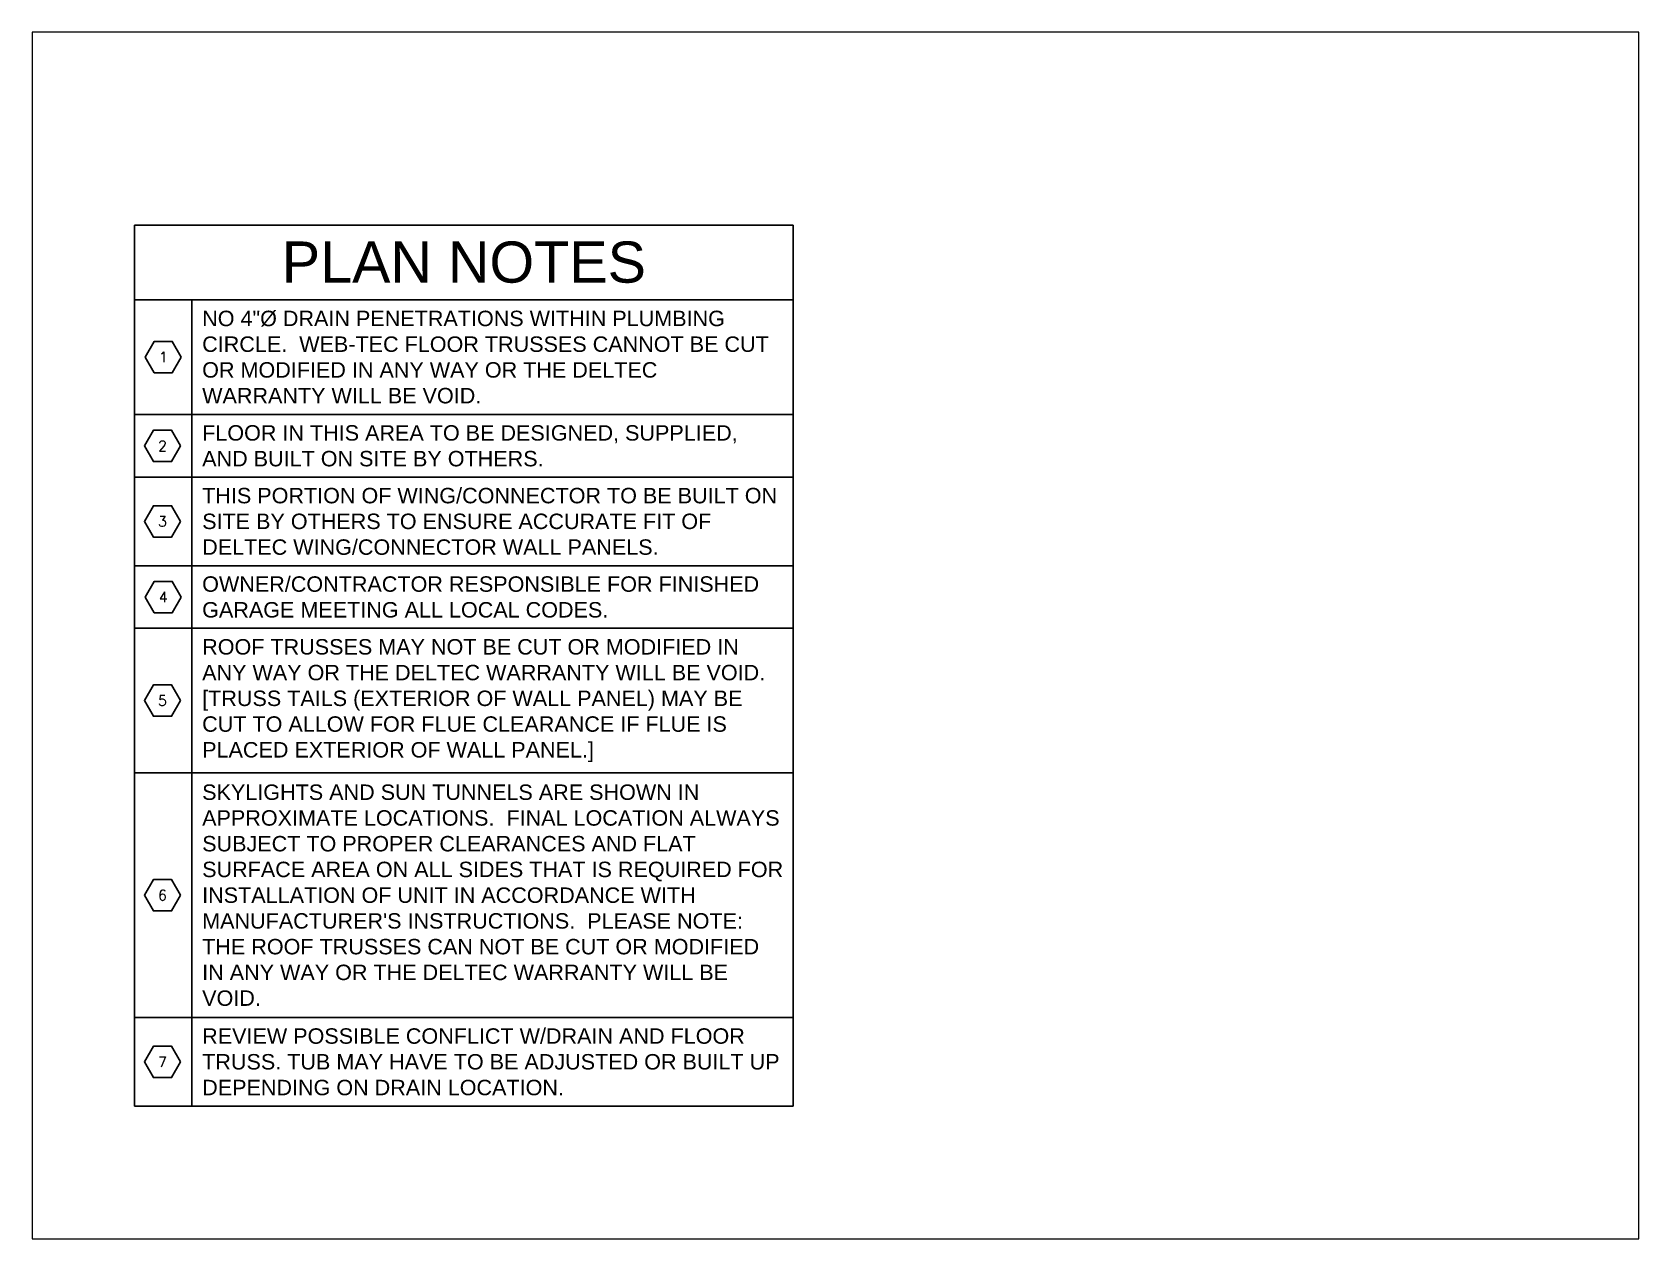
# Paper-space layout 'Layout1' of a CAD drawing. Header units: inches. Extents: x 0.38 to 10.14, y 0.37 to 7.7.
# The model-space entities are those that its viewports show. They can reach past a viewport. Long polylines and large blocks are cut down to what shows.
import ezdxf
from ezdxf.enums import TextEntityAlignment as Align

# ---------------------------------------------------------------- set-up
doc = ezdxf.new("R2010")
doc.units = ezdxf.units.IN
doc.header["$LTSCALE"] = 10
doc.header["$MEASUREMENT"] = 0
doc.layers.get('0').update_dxf_attribs({"linetype": 'CONTINUOUS'})
doc.styles.add('NCS', font='arial.ttf')
doc.styles.add('RomanS', font='romans.shx', dxfattribs={"width": 0.8875})

# ---------------------------------------------------------------- blocks, each defined once
blk = doc.blocks.new('SheetKey_Hexagon_na')
at = {"color": 0, "linetype": 'ByBlock', "lineweight": -2}
blk.add_lwpolyline([(1.75, 0), (0.88, 1.52), (-0.88, 1.52), (-1.75, 0), (-0.88, -1.52), (0.88, -1.52)], close=True, dxfattribs=at)
at = {"color": 0, "linetype": 'ByBlock', "lineweight": -2, "style": 'RomanS'}
blk.add_attdef('KEY', text='', height=1, dxfattribs=at).set_placement((0, 0), align=Align.MIDDLE)
blk = doc.blocks.new('*T11')
at = {"color": 0, "linetype": 'ByBlock', "lineweight": -2, "transparency": 16777216}
for p, q in [((0, 0), (4, 0)), ((0, 0), (0, -5.3498)), ((4, 0), (4, -5.3498)), ((0, -0.4533), (4, -0.4533)), ((0.3479, -0.4533), (0.3479, -5.3498)), ((0, -1.1509), (4, -1.1509)), ((0, -1.5308), (4, -1.5308)), ((0, -2.0686), (4, -2.0686)), ((0, -2.4486), (4, -2.4486)), ((0, -3.3266), (4, -3.3266)), ((0, -4.812), (4, -4.812)), ((0, -5.3498), (4, -5.3498))]:
    blk.add_line(p, q, dxfattribs=at)
at = {"color": 0, "transparency": 16777216, "xscale": 0.0625, "yscale": 0.0625, "zscale": 0.0625}
for p, values in [((0.174, -0.8021), {'KEY': '1'}), ((0.1694, -1.3408), {'KEY': '2'}), ((0.1694, -1.7997), {'KEY': '3'}), ((0.174, -2.2586), {'KEY': '4'}), ((0.1694, -2.8876), {'KEY': '5'}), ((0.1694, -4.0693), {'KEY': '6'}), ((0.1694, -5.0809), {'KEY': '7'})]:
    blk.add_blockref('SheetKey_Hexagon_na', p, dxfattribs=at).add_auto_attribs(values)
at = {"color": 0, "transparency": 16777216, "style": 'NCS'}
for s, insert, char_height, width, attachment_point in [('PLAN NOTES', (2, -0.2267), 0.25, 3.88, 5), ('\\A1;{\\C256;NO 4"%%C DRAIN PENETRATIONS WITHIN PLUMBING CIRCLE.  WEB-TEC FLOOR TRUSSES CANNOT BE CUT OR MODIFIED IN ANY WAY OR THE DELTEC WARRANTY WILL BE VOID.}', (0.4104, -0.8021), 0.09375, 3.527056, 4), ('\\A1;{\\C256;FLOOR IN THIS AREA TO BE DESIGNED, SUPPLIED, AND BUILT ON SITE BY OTHERS.}', (0.4104, -1.3408), 0.09375, 3.527056, 4), ('\\A1;{\\C256;THIS PORTION OF WING/CONNECTOR TO BE BUILT ON SITE BY OTHERS TO ENSURE ACCURATE FIT OF DELTEC WING/CONNECTOR WALL PANELS.\\P}', (0.4104, -1.7997), 0.09375, 3.527056, 4), ('\\A1;{\\C256;OWNER/CONTRACTOR RESPONSIBLE FOR FINISHED GARAGE MEETING ALL LOCAL CODES.}', (0.4104, -2.2586), 0.09375, 3.527056, 4), ('\\A1;{\\C256;ROOF TRUSSES MAY NOT BE CUT OR MODIFIED IN ANY WAY OR THE DELTEC WARRANTY WILL BE VOID. [TRUSS TAILS (EXTERIOR OF WALL PANEL) MAY BE CUT TO ALLOW FOR FLUE CLEARANCE IF FLUE IS PLACED EXTERIOR OF WALL PANEL.]}', (0.4104, -2.8876), 0.09375, 3.527056, 4), ("\\A1;{\\C256;SKYLIGHTS AND SUN TUNNELS ARE SHOWN IN APPROXIMATE LOCATIONS.  FINAL LOCATION ALWAYS SUBJECT TO PROPER CLEARANCES AND FLAT SURFACE AREA ON ALL SIDES THAT IS REQUIRED FOR INSTALLATION OF UNIT IN ACCORDANCE WITH MANUFACTURER'S INSTRUCTIONS.  PLEASE NOTE:  THE ROOF TRUSSES CAN NOT BE CUT OR MODIFIED IN ANY WAY OR THE DELTEC WARRANTY WILL BE VOID. \\P}", (0.4104, -4.0693), 0.09375, 3.527056, 4), ('{\\C256;REVIEW POSSIBLE CONFLICT W/DRAIN AND FLOOR TRUSS. TUB MAY HAVE TO BE ADJUSTED OR BUILT UP DEPENDING ON DRAIN LOCATION.}', (0.4104, -5.0809), 0.09375, 3.527056, 4)]:
    blk.add_mtext(s, dxfattribs=dict(at, insert=insert, char_height=char_height, width=width, attachment_point=attachment_point))

msp = doc.modelspace()

# ---------------------------------------------------------------- block references
msp.add_blockref('*T11', (0, 0))

psp = doc.layouts.get("Layout1")

# ---------------------------------------------------------------- viewports
at = {"layer": '0'}
psp.add_viewport(center=(5.2635, 4.0373), size=(9.7591, 7.326423), view_center_point=(4.2572, -2.4921), view_height=7.326415, dxfattribs=at)

doc.saveas('drawing.dxf')
